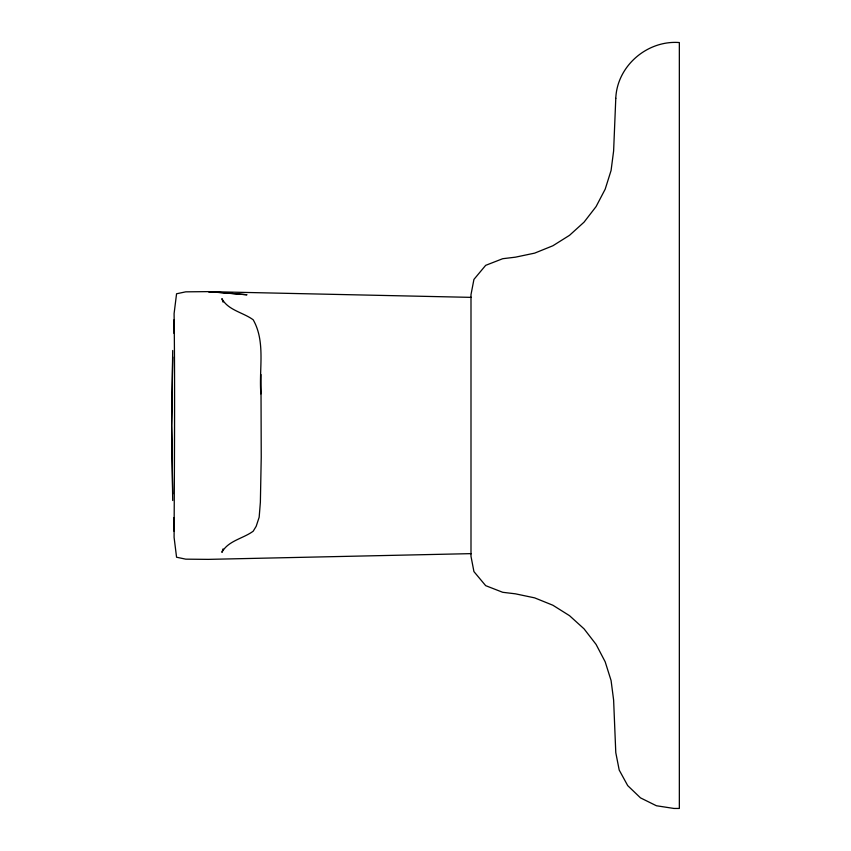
<?xml version="1.0" encoding="UTF-8"?>
<svg xmlns="http://www.w3.org/2000/svg" width="851" height="851" viewBox="0 0 851 851"><rect width="100%" height="100%" fill="white"/><g stroke="black" fill="none" stroke-linecap="round" stroke-linejoin="round"><path stroke-width="1.28" d="M260.895 393.875C258.81 369.525 265.842 341.985 253.194 319.795C243.173 312.402 228.079 310.275 221.898 298.637L223.068 302.116M172.7 350.484L171.657 425.5L172.7 500.516M172.721 357.005L171.657 425.5L172.721 493.995M174.029 517.536L174.029 531.215M174.029 319.785L174.029 333.464M223.068 548.884L221.898 552.363C228.079 540.725 243.173 538.598 253.194 531.205L256.183 526.301L259.161 517.238L260.374 502.239L261.236 457.2L260.959 374.536M471.348 553.629L208.314 559.373L185.741 559.16L176.561 557.224L174.093 537.396C174.391 462.795 175.019 388.194 174.093 313.604L176.561 293.776L185.741 291.84L208.314 291.627L471.305 297.371M615.784 98.365L613.614 150.978L611.082 170.466L605.178 189.199L596.072 206.602L584.063 222.143L569.51 235.333L552.873 245.769L534.662 253.13L515.44 257.172L502.718 258.704L485.666 265.352L473.933 279.405L470.997 294.637L470.997 556.363L473.933 571.595L485.666 585.648L502.718 592.296L515.44 593.828L534.662 597.87L552.873 605.231L569.51 615.667L584.063 628.857L596.072 644.398L605.178 661.801L611.082 680.534L613.614 700.022L615.784 752.635L619.198 770.049L627.708 785.611L640.505 797.887L656.398 805.748L673.928 808.45L679.343 808.45L679.343 42.55C647.26 40.071 617.039 65.942 615.784 98.365M224.143 292.744L208.314 291.627L247.003 294.776L224.143 292.744"/></g></svg>
